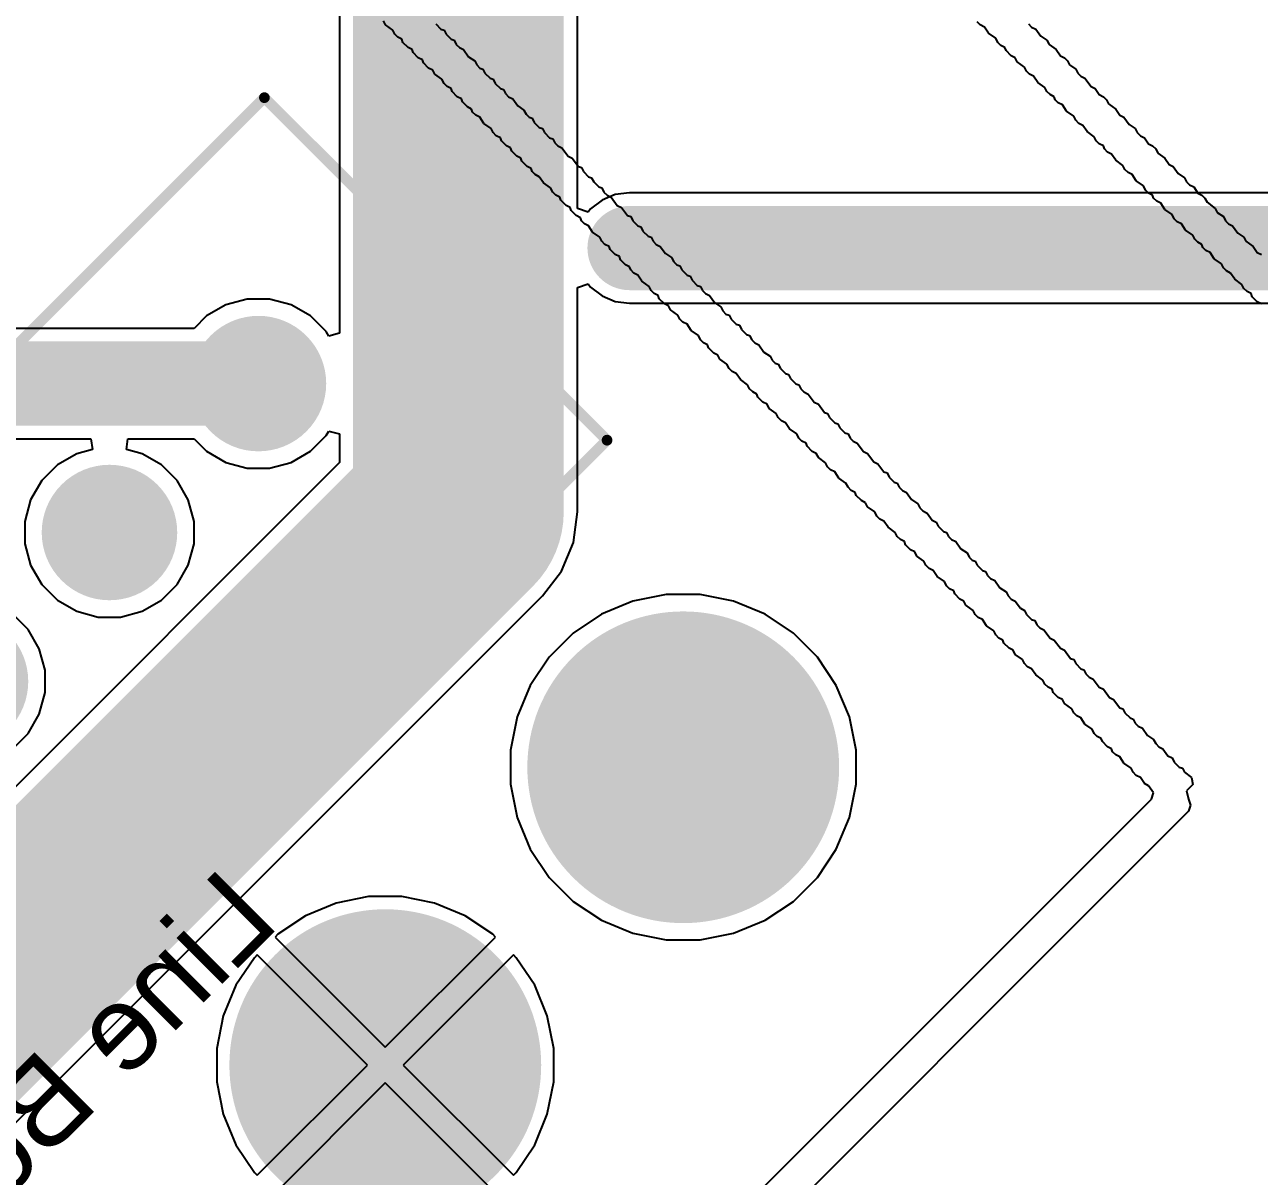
# Model space of a CAD drawing. Header units: millimetres. Extents: x 95 to 305, y 96 to 295.
# Drawn here: x 225.75 to 240.4, y 174.41 to 188.08 of the extents above; entities that cross this region are included whole.
import ezdxf

# ---------------------------------------------------------------- set-up
doc = ezdxf.new("R2010")
doc.units = ezdxf.units.MM
for name, color, linetype in [('BottomLayer', 5, 'Continuous'), ('BottomOverlay', 54, 'Continuous'), ('BottomSolder', 6, 'Continuous'), ('MultiLayer', 9, 'Continuous'), ('PadHoleLayer', 156, 'Continuous'), ('ViaHoleLayer', 16, 'Continuous')]:
    doc.layers.add(name, color=color, linetype=linetype)
doc.styles.add('Arial', font='', dxfattribs={"height": 0.2})
doc.styles.get('Arial').set_extended_font_data('Arial')

# ---------------------------------------------------------------- blocks, each defined once
blk = doc.blocks.new('XT30_3D_33')
at = {"layer": 'BottomLayer'}
h = blk.add_hatch(color=5, dxfattribs=at)
edge = h.paths.add_edge_path()
edge.add_arc((-2.5, 0), 1.8, 0, 360)
h = blk.add_hatch(color=5, dxfattribs=at)
edge = h.paths.add_edge_path()
edge.add_arc((2.5, 0), 1.8, 0, 360)
at = {"layer": 'BottomSolder'}
h = blk.add_hatch(color=6, dxfattribs=at)
edge = h.paths.add_edge_path()
edge.add_arc((-2.5, 0), 1.85, 0, 360)
h = blk.add_hatch(color=6, dxfattribs=at)
edge = h.paths.add_edge_path()
edge.add_arc((2.5, 0), 1.85, 0, 360)
at = {"layer": 'MultiLayer'}
h = blk.add_hatch(color=9, dxfattribs=at)
edge = h.paths.add_edge_path()
edge.add_arc((-2.5, 0), 1.8, 0, 360)
h = blk.add_hatch(color=9, dxfattribs=at)
edge = h.paths.add_edge_path()
edge.add_arc((2.5, 0), 1.8, 0, 360)
at = {"layer": 'PadHoleLayer'}
h = blk.add_hatch(color=156, dxfattribs=at)
edge = h.paths.add_edge_path()
edge.add_arc((-2.5, 0), 1.25, 0, 360)
h = blk.add_hatch(color=156, dxfattribs=at)
edge = h.paths.add_edge_path()
edge.add_arc((2.5, 0), 1.25, 0, 360)
blk = doc.blocks.new('JST_XH_8_B_49')
at = {"layer": 'BottomLayer'}
h = blk.add_hatch(color=5, dxfattribs=at)
edge = h.paths.add_edge_path()
edge.add_arc((6.25, 0.017), 0.754, 0, 360)
h = blk.add_hatch(color=5, dxfattribs=at)
edge = h.paths.add_edge_path()
edge.add_arc((8.75, 0.017), 0.754, 0, 360)
at = {"layer": 'BottomSolder'}
h = blk.add_hatch(color=6, dxfattribs=at)
edge = h.paths.add_edge_path()
edge.add_arc((3.75, 0.017), 0.804, 0, 360)
h = blk.add_hatch(color=6, dxfattribs=at)
edge = h.paths.add_edge_path()
edge.add_arc((6.25, 0.017), 0.804, 0, 360)
h = blk.add_hatch(color=6, dxfattribs=at)
edge = h.paths.add_edge_path()
edge.add_arc((8.75, 0.017), 0.804, 0, 360)
at = {"layer": 'MultiLayer'}
h = blk.add_hatch(color=9, dxfattribs=at)
edge = h.paths.add_edge_path()
edge.add_arc((6.25, 0.017), 0.754, 0, 360)
h = blk.add_hatch(color=9, dxfattribs=at)
edge = h.paths.add_edge_path()
edge.add_arc((8.75, 0.017), 0.754, 0, 360)
at = {"layer": 'PadHoleLayer'}
h = blk.add_hatch(color=156, dxfattribs=at)
edge = h.paths.add_edge_path()
edge.add_arc((6.25, 0.017), 0.5, 0, 360)
h = blk.add_hatch(color=156, dxfattribs=at)
edge = h.paths.add_edge_path()
edge.add_arc((8.75, 0.017), 0.5, 0, 360)
at = {"layer": 'BottomOverlay', "const_width": 0.127}
for points in [[(-11.2, 2.367), (11.2, 2.367)], [(11.2, 2.367), (11.2, -3.383)], [(-11.2, -3.383), (11.2, -3.383)]]:
    blk.add_lwpolyline(points, dxfattribs=at)
at = {"layer": 'BottomOverlay', "const_width": 0.0635}
for points in [[(11.168, 2.367, 1), (11.232, 2.367, 1)], [(11.168, 2.367, 1), (11.232, 2.367, 1)], [(11.168, -3.383, 1), (11.232, -3.383, 1)], [(11.168, -3.383, 1), (11.232, -3.383, 1)]]:
    blk.add_lwpolyline(points, format="xyb", close=True, dxfattribs=at)

msp = doc.modelspace()

# ---------------------------------------------------------------- hatches: boundary and pattern name
at = {"layer": 'BottomLayer'}
h = msp.add_hatch(color=5, dxfattribs=at)
edge = h.paths.add_edge_path()
edge.add_arc((232.931, 185.431), 0.4, 0, 360)
at = {"layer": 'BottomSolder'}
h = msp.add_hatch(color=6, dxfattribs=at)
edge = h.paths.add_edge_path()
edge.add_arc((232.931, 185.431), 0.45, 0, 360)
at = {"layer": 'ViaHoleLayer'}
h = msp.add_hatch(color=16, dxfattribs=at)
edge = h.paths.add_edge_path()
edge.add_arc((232.931, 185.431), 0.25, 0, 360)

# ---------------------------------------------------------------- linework, layer by layer
at = {"layer": 'BottomLayer'}
for p, q in [((229.488, 198), (229.488, 184.42)), ((232.312, 185.901), (232.312, 197.415)), ((232.762, 186.065), (232.604, 185.999)), ((232.931, 186.087), (232.762, 186.065)), ((255.174, 186.087), (232.931, 186.087)), ((232.604, 185.999), (232.468, 185.895)), ((232.439, 185.858), (232.312, 185.901)), ((232.468, 185.895), (232.439, 185.858)), ((232.312, 184.962), (232.439, 185.005)), ((232.312, 182.3), (232.312, 184.962)), ((232.439, 185.005), (232.468, 184.968)), ((232.468, 184.968), (232.604, 184.864)), ((228.14, 184.758), (227.911, 184.625)), ((228.395, 184.826), (228.14, 184.758)), ((228.659, 184.826), (228.395, 184.826)), ((228.915, 184.758), (228.659, 184.826)), ((229.144, 184.625), (228.915, 184.758)), ((232.604, 184.864), (232.762, 184.798)), ((232.762, 184.798), (232.931, 184.776)), ((232.931, 184.776), (247.064, 184.776)), ((227.911, 184.625), (227.763, 184.478)), ((229.331, 184.439), (229.144, 184.625)), ((227.763, 184.478), (225.125, 184.478)), ((229.361, 184.386), (229.331, 184.439)), ((229.488, 184.42), (229.361, 184.386)), ((225.396, 183.166), (226.54, 183.166)), ((226.54, 183.166), (226.557, 183.039)), ((226.962, 183.039), (226.979, 183.166)), ((226.979, 183.166), (227.763, 183.166)), ((227.763, 183.166), (227.911, 183.019)), ((229.144, 183.019), (229.331, 183.206)), ((229.331, 183.206), (229.361, 183.258)), ((229.361, 183.258), (229.488, 183.224)), ((229.488, 183.224), (229.488, 182.885)), ((226.372, 182.99), (226.143, 182.858)), ((226.557, 183.039), (226.372, 182.99)), ((227.147, 182.99), (226.962, 183.039)), ((227.376, 182.858), (227.147, 182.99)), ((227.911, 183.019), (228.14, 182.887)), ((228.915, 182.887), (229.144, 183.019)), ((229.488, 182.885), (216.581, 169.978)), ((226.143, 182.858), (225.956, 182.671)), ((227.563, 182.671), (227.376, 182.858)), ((228.14, 182.887), (228.395, 182.818)), ((228.659, 182.818), (228.915, 182.887)), ((228.395, 182.818), (228.659, 182.818)), ((225.956, 182.671), (225.824, 182.442)), ((227.695, 182.442), (227.563, 182.671)), ((225.824, 182.442), (225.755, 182.187)), ((227.763, 182.187), (227.695, 182.442)), ((232.264, 181.935), (232.312, 182.3)), ((225.755, 182.187), (225.755, 181.922)), ((227.763, 181.922), (227.763, 182.187)), ((225.755, 181.922), (225.824, 181.667)), ((227.695, 181.667), (227.763, 181.922)), ((232.123, 181.594), (232.264, 181.935)), ((225.824, 181.667), (225.956, 181.438)), ((227.563, 181.438), (227.695, 181.667)), ((231.898, 181.302), (232.123, 181.594)), ((225.956, 181.438), (226.143, 181.251)), ((227.376, 181.251), (227.563, 181.438)), ((218.699, 168.102), (231.898, 181.302)), ((226.143, 181.251), (226.372, 181.119)), ((227.147, 181.119), (227.376, 181.251)), ((232.97, 181.239), (232.597, 181.084)), ((233.366, 181.318), (232.97, 181.239)), ((233.77, 181.318), (233.366, 181.318)), ((234.166, 181.239), (233.77, 181.318)), ((234.539, 181.084), (234.166, 181.239)), ((225.795, 180.903), (225.608, 181.09)), ((226.372, 181.119), (226.627, 181.05)), ((226.892, 181.05), (227.147, 181.119)), ((232.597, 181.084), (232.261, 180.86)), ((234.875, 180.86), (234.539, 181.084)), ((226.627, 181.05), (226.892, 181.05)), ((225.927, 180.674), (225.795, 180.903)), ((232.261, 180.86), (231.975, 180.575)), ((235.16, 180.575), (234.875, 180.86)), ((225.996, 180.419), (225.927, 180.674)), ((231.975, 180.575), (231.751, 180.239)), ((235.384, 180.239), (235.16, 180.575)), ((225.996, 180.154), (225.996, 180.419)), ((231.751, 180.239), (231.597, 179.866)), ((235.539, 179.866), (235.384, 180.239)), ((225.927, 179.899), (225.996, 180.154)), ((225.795, 179.67), (225.927, 179.899)), ((231.597, 179.866), (231.518, 179.47)), ((235.618, 179.47), (235.539, 179.866)), ((225.608, 179.483), (225.795, 179.67)), ((231.518, 179.47), (231.518, 179.066)), ((235.618, 179.066), (235.618, 179.47)), ((231.518, 179.066), (231.597, 178.67)), ((235.539, 178.67), (235.618, 179.066)), ((231.597, 178.67), (231.751, 178.297)), ((235.384, 178.297), (235.539, 178.67)), ((231.751, 178.297), (231.975, 177.961)), ((235.16, 177.961), (235.384, 178.297)), ((231.975, 177.961), (232.261, 177.675)), ((234.875, 177.675), (235.16, 177.961)), ((229.835, 177.732), (229.449, 177.655)), ((230.229, 177.732), (229.835, 177.732)), ((230.616, 177.655), (230.229, 177.732)), ((229.449, 177.655), (229.085, 177.505)), ((230.98, 177.505), (230.616, 177.655)), ((232.261, 177.675), (232.597, 177.451)), ((234.539, 177.451), (234.875, 177.675)), ((229.085, 177.505), (228.757, 177.286)), ((231.307, 177.286), (230.98, 177.505)), ((232.597, 177.451), (232.97, 177.297)), ((234.166, 177.297), (234.539, 177.451)), ((228.757, 177.286), (228.724, 177.253)), ((231.34, 177.253), (231.307, 177.286)), ((232.97, 177.297), (233.366, 177.218)), ((233.77, 177.218), (234.166, 177.297)), ((228.724, 177.253), (230.032, 175.944)), ((230.032, 175.944), (231.34, 177.253)), ((233.366, 177.218), (233.77, 177.218)), ((228.479, 177.007), (228.26, 176.68)), ((228.512, 177.04), (228.479, 177.007)), ((229.82, 175.732), (228.512, 177.04)), ((231.553, 177.04), (230.244, 175.732)), ((231.586, 177.007), (231.553, 177.04)), ((231.805, 176.68), (231.586, 177.007)), ((228.26, 176.68), (228.109, 176.316)), ((231.955, 176.316), (231.805, 176.68)), ((228.109, 176.316), (228.032, 175.929)), ((232.032, 175.929), (231.955, 176.316)), ((228.032, 175.929), (228.032, 175.535)), ((232.032, 175.535), (232.032, 175.929)), ((228.512, 174.424), (229.82, 175.732)), ((230.244, 175.732), (231.553, 174.424)), ((228.032, 175.535), (228.109, 175.149)), ((230.032, 175.52), (228.724, 174.212)), ((231.34, 174.212), (230.032, 175.52)), ((231.955, 175.149), (232.032, 175.535)), ((228.109, 175.149), (228.26, 174.785)), ((231.805, 174.785), (231.955, 175.149)), ((228.26, 174.785), (228.479, 174.457)), ((231.586, 174.457), (231.805, 174.785)), ((228.479, 174.457), (228.512, 174.424)), ((231.553, 174.424), (231.586, 174.457))]:
    msp.add_line(p, q, dxfattribs=at)
for points, const_width in [([(230.9, 182.3), (230.9, 198)], 2.5), ([(232.931, 185.431), (247.472, 185.431)], 1), ([(225.125, 183.822), (228.527, 183.822)], 1), ([(217.166, 168.566), (230.9, 182.3)], 2.5)]:
    msp.add_lwpolyline(points, dxfattribs=dict(at, const_width=const_width))
for points, const_width in [([(232.681, 185.431, 1), (233.181, 185.431, 1)], 0.5), ([(228.277, 183.822, 1), (228.777, 183.822, 1)], 0.5), ([(230.275, 182.3, 1), (231.525, 182.3, 1)], 1.25), ([(230.275, 182.3, 1), (231.525, 182.3, 1)], 1.25)]:
    msp.add_lwpolyline(points, format="xyb", close=True, dxfattribs=dict(at, const_width=const_width))
at = {"layer": 'BottomOverlay'}
for p, q in [((230.035, 188.079), (230.011, 188.128)), ((237.093, 188.079), (237.057, 188.116)), ((230.12, 188.018), (230.035, 188.079)), ((230.144, 187.97), (230.12, 188.018)), ((230.181, 187.933), (230.144, 187.97)), ((230.631, 188.091), (230.692, 188.031)), ((230.692, 188.031), (230.729, 188.018)), ((230.729, 188.018), (230.753, 187.97)), ((230.753, 187.97), (230.814, 187.909)), ((237.142, 188.055), (237.093, 188.079)), ((237.191, 187.982), (237.142, 188.055)), ((237.276, 187.921), (237.191, 187.982)), ((237.665, 188.091), (237.702, 188.055)), ((237.702, 188.055), (237.751, 188.031)), ((237.751, 188.031), (237.811, 187.945)), ((230.23, 187.909), (230.181, 187.933)), ((230.242, 187.872), (230.23, 187.909)), ((230.303, 187.812), (230.242, 187.872)), ((230.814, 187.909), (230.85, 187.897)), ((230.85, 187.897), (230.875, 187.848)), ((230.875, 187.848), (230.911, 187.812)), ((237.3, 187.872), (237.276, 187.921)), ((237.337, 187.836), (237.3, 187.872)), ((237.385, 187.812), (237.337, 187.836)), ((237.811, 187.945), (237.884, 187.897)), ((237.884, 187.897), (237.909, 187.848)), ((237.909, 187.848), (237.994, 187.787)), ((230.351, 187.787), (230.303, 187.812)), ((230.364, 187.751), (230.351, 187.787)), ((230.424, 187.69), (230.364, 187.751)), ((230.473, 187.666), (230.424, 187.69)), ((230.911, 187.812), (230.96, 187.787)), ((230.96, 187.787), (231.021, 187.702)), ((231.021, 187.702), (231.094, 187.653)), ((237.398, 187.775), (237.385, 187.812)), ((237.459, 187.714), (237.398, 187.775)), ((237.507, 187.69), (237.459, 187.714)), ((237.532, 187.641), (237.507, 187.69)), ((237.994, 187.787), (238.043, 187.714)), ((238.043, 187.714), (238.091, 187.69)), ((238.091, 187.69), (238.128, 187.653)), ((230.485, 187.629), (230.473, 187.666)), ((230.546, 187.568), (230.485, 187.629)), ((230.595, 187.544), (230.546, 187.568)), ((230.619, 187.495), (230.595, 187.544)), ((231.094, 187.653), (231.118, 187.605)), ((231.118, 187.605), (231.155, 187.568)), ((231.155, 187.568), (231.191, 187.556)), ((231.191, 187.556), (231.215, 187.507)), ((237.617, 187.58), (237.532, 187.641)), ((237.641, 187.532), (237.617, 187.58)), ((237.678, 187.495), (237.641, 187.532)), ((238.128, 187.653), (238.152, 187.605)), ((238.152, 187.605), (238.225, 187.556)), ((238.225, 187.556), (238.25, 187.507)), ((230.704, 187.434), (230.619, 187.495)), ((230.729, 187.386), (230.704, 187.434)), ((230.765, 187.349), (230.729, 187.386)), ((231.215, 187.507), (231.276, 187.446)), ((231.276, 187.446), (231.313, 187.434)), ((231.313, 187.434), (231.337, 187.386)), ((231.337, 187.386), (231.398, 187.325)), ((237.726, 187.471), (237.678, 187.495)), ((237.775, 187.398), (237.726, 187.471)), ((237.86, 187.337), (237.775, 187.398)), ((238.25, 187.507), (238.286, 187.471)), ((238.286, 187.471), (238.335, 187.446)), ((238.335, 187.446), (238.408, 187.349)), ((230.814, 187.325), (230.765, 187.349)), ((230.826, 187.288), (230.814, 187.325)), ((230.887, 187.227), (230.826, 187.288)), ((231.398, 187.325), (231.434, 187.313)), ((231.434, 187.313), (231.459, 187.264)), ((231.459, 187.264), (231.495, 187.227)), ((237.884, 187.288), (237.86, 187.337)), ((237.921, 187.252), (237.884, 187.288)), ((237.97, 187.227), (237.921, 187.252)), ((238.408, 187.349), (238.456, 187.325)), ((238.456, 187.325), (238.505, 187.252)), ((238.505, 187.252), (238.554, 187.227)), ((230.936, 187.203), (230.887, 187.227)), ((230.948, 187.167), (230.936, 187.203)), ((231.009, 187.106), (230.948, 187.167)), ((231.057, 187.081), (231.009, 187.106)), ((231.495, 187.227), (231.544, 187.203)), ((231.544, 187.203), (231.605, 187.118)), ((231.605, 187.118), (231.678, 187.069)), ((237.982, 187.191), (237.97, 187.227)), ((238.018, 187.154), (237.982, 187.191)), ((238.067, 187.13), (238.018, 187.154)), ((238.116, 187.057), (238.067, 187.13)), ((238.554, 187.227), (238.59, 187.191)), ((238.59, 187.191), (238.615, 187.142)), ((238.615, 187.142), (238.7, 187.081)), ((231.069, 187.045), (231.057, 187.081)), ((231.106, 187.008), (231.069, 187.045)), ((231.155, 186.984), (231.106, 187.008)), ((231.203, 186.911), (231.155, 186.984)), ((231.678, 187.069), (231.702, 187.021)), ((231.702, 187.021), (231.739, 186.984)), ((231.739, 186.984), (231.775, 186.972)), ((231.775, 186.972), (231.8, 186.923)), ((238.201, 186.996), (238.116, 187.057)), ((238.225, 186.948), (238.201, 186.996)), ((238.262, 186.911), (238.225, 186.948)), ((238.7, 187.081), (238.749, 187.008)), ((238.749, 187.008), (238.797, 186.984)), ((238.797, 186.984), (238.858, 186.899)), ((231.288, 186.85), (231.203, 186.911)), ((231.313, 186.801), (231.288, 186.85)), ((231.349, 186.765), (231.313, 186.801)), ((231.8, 186.923), (231.86, 186.862)), ((231.86, 186.862), (231.897, 186.85)), ((231.897, 186.85), (231.921, 186.801)), ((231.921, 186.801), (231.982, 186.741)), ((238.31, 186.887), (238.262, 186.911)), ((238.359, 186.814), (238.31, 186.887)), ((238.444, 186.753), (238.359, 186.814)), ((238.858, 186.899), (238.931, 186.85)), ((238.931, 186.85), (238.955, 186.801)), ((238.955, 186.801), (238.992, 186.765)), ((231.398, 186.741), (231.349, 186.765)), ((231.41, 186.704), (231.398, 186.741)), ((231.471, 186.643), (231.41, 186.704)), ((231.982, 186.741), (232.019, 186.728)), ((232.019, 186.728), (232.043, 186.68)), ((232.043, 186.68), (232.079, 186.643)), ((238.469, 186.704), (238.444, 186.753)), ((238.505, 186.668), (238.469, 186.704)), ((238.554, 186.643), (238.505, 186.668)), ((238.992, 186.765), (239.041, 186.741)), ((239.041, 186.741), (239.089, 186.668)), ((239.089, 186.668), (239.138, 186.643)), ((231.52, 186.619), (231.471, 186.643)), ((231.532, 186.582), (231.52, 186.619)), ((231.593, 186.522), (231.532, 186.582)), ((231.641, 186.497), (231.593, 186.522)), ((232.079, 186.643), (232.128, 186.619)), ((232.128, 186.619), (232.201, 186.522)), ((232.201, 186.522), (232.25, 186.497)), ((238.566, 186.607), (238.554, 186.643)), ((238.602, 186.57), (238.566, 186.607)), ((238.651, 186.546), (238.602, 186.57)), ((238.7, 186.473), (238.651, 186.546)), ((239.138, 186.643), (239.174, 186.607)), ((239.174, 186.607), (239.199, 186.558)), ((239.199, 186.558), (239.284, 186.497)), ((231.654, 186.461), (231.641, 186.497)), ((231.714, 186.4), (231.654, 186.461)), ((231.763, 186.376), (231.714, 186.4)), ((231.775, 186.339), (231.763, 186.376)), ((232.25, 186.497), (232.323, 186.4)), ((232.323, 186.4), (232.359, 186.388)), ((232.359, 186.388), (232.384, 186.339)), ((238.785, 186.412), (238.7, 186.473)), ((238.809, 186.363), (238.785, 186.412)), ((238.846, 186.327), (238.809, 186.363)), ((239.284, 186.497), (239.333, 186.424)), ((239.333, 186.424), (239.381, 186.4)), ((239.381, 186.4), (239.442, 186.315)), ((231.812, 186.303), (231.775, 186.339)), ((231.86, 186.278), (231.812, 186.303)), ((231.909, 186.205), (231.86, 186.278)), ((231.994, 186.144), (231.909, 186.205)), ((232.384, 186.339), (232.445, 186.278)), ((232.445, 186.278), (232.481, 186.266)), ((232.481, 186.266), (232.505, 186.217)), ((232.505, 186.217), (232.566, 186.156)), ((238.895, 186.303), (238.846, 186.327)), ((238.943, 186.229), (238.895, 186.303)), ((239.028, 186.169), (238.943, 186.229)), ((239.442, 186.315), (239.515, 186.266)), ((239.515, 186.266), (239.54, 186.217)), ((239.54, 186.217), (239.576, 186.181)), ((232.019, 186.096), (231.994, 186.144)), ((232.055, 186.059), (232.019, 186.096)), ((232.104, 186.035), (232.055, 186.059)), ((232.566, 186.156), (232.603, 186.144)), ((232.603, 186.144), (232.627, 186.096)), ((232.627, 186.096), (232.664, 186.059)), ((232.664, 186.059), (232.712, 186.035)), ((239.053, 186.12), (239.028, 186.169)), ((239.089, 186.083), (239.053, 186.12)), ((239.138, 186.059), (239.089, 186.083)), ((239.15, 186.023), (239.138, 186.059)), ((239.576, 186.181), (239.625, 186.156)), ((239.625, 186.156), (239.673, 186.083)), ((239.673, 186.083), (239.722, 186.059)), ((239.722, 186.059), (239.759, 186.023)), ((232.116, 185.998), (232.104, 186.035)), ((232.177, 185.937), (232.116, 185.998)), ((232.226, 185.913), (232.177, 185.937)), ((232.238, 185.877), (232.226, 185.913)), ((232.712, 186.035), (232.785, 185.937)), ((232.785, 185.937), (232.834, 185.913)), ((232.834, 185.913), (232.907, 185.816)), ((239.187, 185.986), (239.15, 186.023)), ((239.235, 185.962), (239.187, 185.986)), ((239.284, 185.889), (239.235, 185.962)), ((239.759, 186.023), (239.783, 185.974)), ((239.783, 185.974), (239.88, 185.901)), ((232.299, 185.816), (232.238, 185.877)), ((232.347, 185.791), (232.299, 185.816)), ((232.359, 185.755), (232.347, 185.791)), ((232.907, 185.816), (232.944, 185.804)), ((232.944, 185.804), (232.968, 185.755)), ((239.369, 185.828), (239.284, 185.889)), ((239.394, 185.779), (239.369, 185.828)), ((239.43, 185.743), (239.394, 185.779)), ((239.88, 185.901), (239.905, 185.852)), ((239.905, 185.852), (239.978, 185.804)), ((239.978, 185.804), (240.002, 185.755)), ((232.396, 185.718), (232.359, 185.755)), ((232.445, 185.694), (232.396, 185.718)), ((232.493, 185.621), (232.445, 185.694)), ((232.578, 185.56), (232.493, 185.621)), ((232.968, 185.755), (233.029, 185.694)), ((233.029, 185.694), (233.065, 185.682)), ((233.065, 185.682), (233.09, 185.633)), ((233.09, 185.633), (233.15, 185.572)), ((239.479, 185.718), (239.43, 185.743)), ((239.527, 185.645), (239.479, 185.718)), ((239.613, 185.585), (239.527, 185.645)), ((240.002, 185.755), (240.038, 185.718)), ((240.038, 185.718), (240.087, 185.694)), ((240.087, 185.694), (240.148, 185.609)), ((232.603, 185.511), (232.578, 185.56)), ((232.639, 185.475), (232.603, 185.511)), ((232.688, 185.451), (232.639, 185.475)), ((233.15, 185.572), (233.187, 185.56)), ((233.187, 185.56), (233.211, 185.511)), ((233.211, 185.511), (233.248, 185.475)), ((233.248, 185.475), (233.296, 185.451)), ((239.637, 185.536), (239.613, 185.585)), ((239.673, 185.499), (239.637, 185.536)), ((239.722, 185.475), (239.673, 185.499)), ((239.734, 185.438), (239.722, 185.475)), ((240.148, 185.609), (240.221, 185.56)), ((240.221, 185.56), (240.245, 185.511)), ((240.245, 185.511), (240.331, 185.451)), ((232.7, 185.414), (232.688, 185.451)), ((232.761, 185.353), (232.7, 185.414)), ((232.81, 185.329), (232.761, 185.353)), ((232.822, 185.292), (232.81, 185.329)), ((233.296, 185.451), (233.357, 185.365)), ((233.357, 185.365), (233.43, 185.317)), ((239.771, 185.402), (239.734, 185.438)), ((239.819, 185.378), (239.771, 185.402)), ((239.868, 185.305), (239.819, 185.378)), ((240.331, 185.451), (240.379, 185.378)), ((240.379, 185.378), (240.428, 185.353)), ((232.883, 185.232), (232.822, 185.292)), ((232.931, 185.207), (232.883, 185.232)), ((232.944, 185.171), (232.931, 185.207)), ((233.43, 185.317), (233.455, 185.268)), ((233.455, 185.268), (233.491, 185.232)), ((233.491, 185.232), (233.528, 185.219)), ((233.528, 185.219), (233.552, 185.171)), ((239.953, 185.244), (239.868, 185.305)), ((239.978, 185.195), (239.953, 185.244)), ((240.014, 185.159), (239.978, 185.195)), ((232.98, 185.134), (232.944, 185.171)), ((233.029, 185.11), (232.98, 185.134)), ((233.077, 185.037), (233.029, 185.11)), ((233.163, 184.976), (233.077, 185.037)), ((233.552, 185.171), (233.613, 185.11)), ((233.613, 185.11), (233.649, 185.098)), ((233.649, 185.098), (233.674, 185.049)), ((233.674, 185.049), (233.735, 184.988)), ((240.063, 185.134), (240.014, 185.159)), ((240.112, 185.061), (240.063, 185.134)), ((240.197, 185), (240.112, 185.061)), ((233.187, 184.927), (233.163, 184.976)), ((233.223, 184.891), (233.187, 184.927)), ((233.272, 184.866), (233.223, 184.891)), ((233.735, 184.988), (233.771, 184.976)), ((233.771, 184.976), (233.795, 184.927)), ((233.795, 184.927), (233.832, 184.891)), ((233.832, 184.891), (233.881, 184.866)), ((240.221, 184.952), (240.197, 185)), ((240.258, 184.915), (240.221, 184.952)), ((240.306, 184.891), (240.258, 184.915)), ((240.318, 184.854), (240.306, 184.891)), ((233.284, 184.83), (233.272, 184.866)), ((233.345, 184.769), (233.284, 184.83)), ((233.394, 184.745), (233.345, 184.769)), ((233.418, 184.696), (233.394, 184.745)), ((233.881, 184.866), (233.941, 184.781)), ((233.941, 184.781), (234.014, 184.733)), ((240.379, 184.793), (240.318, 184.854)), ((240.428, 184.769), (240.379, 184.793)), ((233.503, 184.635), (233.418, 184.696)), ((233.528, 184.587), (233.503, 184.635)), ((234.014, 184.733), (234.039, 184.684)), ((234.039, 184.684), (234.075, 184.647)), ((234.075, 184.647), (234.112, 184.635)), ((234.112, 184.635), (234.136, 184.587)), ((233.564, 184.55), (233.528, 184.587)), ((233.613, 184.526), (233.564, 184.55)), ((233.662, 184.453), (233.613, 184.526)), ((233.747, 184.392), (233.662, 184.453)), ((234.136, 184.587), (234.197, 184.526)), ((234.197, 184.526), (234.234, 184.514)), ((234.234, 184.514), (234.258, 184.465)), ((234.258, 184.465), (234.319, 184.404)), ((233.771, 184.343), (233.747, 184.392)), ((233.808, 184.307), (233.771, 184.343)), ((233.856, 184.282), (233.808, 184.307)), ((234.319, 184.404), (234.355, 184.392)), ((234.355, 184.392), (234.38, 184.343)), ((234.38, 184.343), (234.416, 184.307)), ((234.416, 184.307), (234.465, 184.282)), ((233.868, 184.246), (233.856, 184.282)), ((233.929, 184.185), (233.868, 184.246)), ((233.978, 184.161), (233.929, 184.185)), ((234.002, 184.112), (233.978, 184.161)), ((234.465, 184.282), (234.526, 184.197)), ((234.526, 184.197), (234.599, 184.148)), ((234.087, 184.051), (234.002, 184.112)), ((234.112, 184.002), (234.087, 184.051)), ((234.599, 184.148), (234.623, 184.1)), ((234.623, 184.1), (234.659, 184.063)), ((234.659, 184.063), (234.696, 184.051)), ((234.696, 184.051), (234.72, 184.002)), ((234.148, 183.966), (234.112, 184.002)), ((234.197, 183.942), (234.148, 183.966)), ((234.246, 183.869), (234.197, 183.942)), ((234.331, 183.808), (234.246, 183.869)), ((234.72, 184.002), (234.781, 183.942)), ((234.781, 183.942), (234.818, 183.929)), ((234.818, 183.929), (234.842, 183.881)), ((234.842, 183.881), (234.903, 183.82)), ((234.355, 183.759), (234.331, 183.808)), ((234.392, 183.723), (234.355, 183.759)), ((234.44, 183.698), (234.392, 183.723)), ((234.903, 183.82), (234.939, 183.808)), ((234.939, 183.808), (234.964, 183.759)), ((234.964, 183.759), (235, 183.723)), ((235, 183.723), (235.049, 183.698)), ((234.453, 183.662), (234.44, 183.698)), ((234.513, 183.601), (234.453, 183.662)), ((234.562, 183.576), (234.513, 183.601)), ((234.586, 183.528), (234.562, 183.576)), ((235.049, 183.698), (235.122, 183.601)), ((235.122, 183.601), (235.171, 183.576)), ((235.171, 183.576), (235.244, 183.479)), ((234.672, 183.467), (234.586, 183.528)), ((234.696, 183.418), (234.672, 183.467)), ((235.244, 183.479), (235.28, 183.467)), ((235.28, 183.467), (235.304, 183.418)), ((234.732, 183.382), (234.696, 183.418)), ((234.781, 183.357), (234.732, 183.382)), ((234.83, 183.284), (234.781, 183.357)), ((234.915, 183.224), (234.83, 183.284)), ((235.304, 183.418), (235.365, 183.357)), ((235.365, 183.357), (235.402, 183.345)), ((235.402, 183.345), (235.426, 183.297)), ((235.426, 183.297), (235.487, 183.236)), ((234.939, 183.175), (234.915, 183.224)), ((234.976, 183.138), (234.939, 183.175)), ((235.025, 183.114), (234.976, 183.138)), ((235.487, 183.236), (235.524, 183.224)), ((235.524, 183.224), (235.548, 183.175)), ((235.548, 183.175), (235.584, 183.138)), ((235.584, 183.138), (235.633, 183.114)), ((235.037, 183.078), (235.025, 183.114)), ((235.098, 183.017), (235.037, 183.078)), ((235.146, 182.992), (235.098, 183.017)), ((235.171, 182.944), (235.146, 182.992)), ((235.633, 183.114), (235.706, 183.017)), ((235.706, 183.017), (235.755, 182.992)), ((235.755, 182.992), (235.828, 182.895)), ((235.256, 182.883), (235.171, 182.944)), ((235.28, 182.834), (235.256, 182.883)), ((235.828, 182.895), (235.876, 182.871)), ((235.876, 182.871), (235.949, 182.773)), ((235.317, 182.798), (235.28, 182.834)), ((235.365, 182.773), (235.317, 182.798)), ((235.414, 182.7), (235.365, 182.773)), ((235.499, 182.639), (235.414, 182.7)), ((235.949, 182.773), (235.986, 182.761)), ((235.986, 182.761), (236.01, 182.712)), ((236.01, 182.712), (236.071, 182.652)), ((235.524, 182.591), (235.499, 182.639)), ((235.56, 182.554), (235.524, 182.591)), ((235.609, 182.53), (235.56, 182.554)), ((236.071, 182.652), (236.108, 182.639)), ((236.108, 182.639), (236.132, 182.591)), ((236.132, 182.591), (236.169, 182.554)), ((236.169, 182.554), (236.217, 182.53)), ((235.621, 182.493), (235.609, 182.53)), ((235.682, 182.433), (235.621, 182.493)), ((235.73, 182.408), (235.682, 182.433)), ((235.755, 182.36), (235.73, 182.408)), ((236.217, 182.53), (236.278, 182.445)), ((236.278, 182.445), (236.351, 182.396)), ((236.351, 182.396), (236.375, 182.347)), ((235.84, 182.299), (235.755, 182.36)), ((235.864, 182.25), (235.84, 182.299)), ((235.901, 182.213), (235.864, 182.25)), ((236.375, 182.347), (236.412, 182.311)), ((236.412, 182.311), (236.461, 182.286)), ((236.461, 182.286), (236.521, 182.201)), ((235.949, 182.189), (235.901, 182.213)), ((235.998, 182.116), (235.949, 182.189)), ((236.083, 182.055), (235.998, 182.116)), ((236.521, 182.201), (236.57, 182.177)), ((236.57, 182.177), (236.594, 182.128)), ((236.594, 182.128), (236.655, 182.067)), ((236.108, 182.007), (236.083, 182.055)), ((236.144, 181.97), (236.108, 182.007)), ((236.193, 181.946), (236.144, 181.97)), ((236.655, 182.067), (236.692, 182.055)), ((236.692, 182.055), (236.716, 182.007)), ((236.716, 182.007), (236.753, 181.97)), ((236.753, 181.97), (236.801, 181.946)), ((236.205, 181.909), (236.193, 181.946)), ((236.266, 181.848), (236.205, 181.909)), ((236.315, 181.824), (236.266, 181.848)), ((236.339, 181.775), (236.315, 181.824)), ((236.801, 181.946), (236.862, 181.861)), ((236.862, 181.861), (236.935, 181.812)), ((236.935, 181.812), (236.96, 181.763)), ((236.424, 181.715), (236.339, 181.775)), ((236.448, 181.666), (236.424, 181.715)), ((236.485, 181.629), (236.448, 181.666)), ((236.96, 181.763), (236.996, 181.727)), ((236.996, 181.727), (237.033, 181.715)), ((237.033, 181.715), (237.057, 181.666)), ((237.057, 181.666), (237.118, 181.605)), ((236.534, 181.605), (236.485, 181.629)), ((236.582, 181.532), (236.534, 181.605)), ((236.667, 181.471), (236.582, 181.532)), ((237.118, 181.605), (237.154, 181.593)), ((237.154, 181.593), (237.179, 181.544)), ((237.179, 181.544), (237.215, 181.508)), ((236.692, 181.422), (236.667, 181.471)), ((236.728, 181.386), (236.692, 181.422)), ((236.777, 181.362), (236.728, 181.386)), ((237.215, 181.508), (237.264, 181.483)), ((237.264, 181.483), (237.325, 181.398)), ((237.325, 181.398), (237.398, 181.349)), ((236.789, 181.325), (236.777, 181.362)), ((236.85, 181.264), (236.789, 181.325)), ((236.899, 181.24), (236.85, 181.264)), ((236.923, 181.191), (236.899, 181.24)), ((237.398, 181.349), (237.422, 181.301)), ((237.422, 181.301), (237.459, 181.264)), ((237.459, 181.264), (237.507, 181.24)), ((237.507, 181.24), (237.568, 181.155)), ((237.008, 181.13), (236.923, 181.191)), ((237.033, 181.082), (237.008, 181.13)), ((237.069, 181.045), (237.033, 181.082)), ((237.568, 181.155), (237.617, 181.13)), ((237.617, 181.13), (237.641, 181.082)), ((237.641, 181.082), (237.702, 181.021)), ((237.118, 181.021), (237.069, 181.045)), ((237.166, 180.948), (237.118, 181.021)), ((237.252, 180.887), (237.166, 180.948)), ((237.702, 181.021), (237.738, 181.009)), ((237.738, 181.009), (237.763, 180.96)), ((237.763, 180.96), (237.799, 180.923)), ((237.276, 180.838), (237.252, 180.887)), ((237.312, 180.802), (237.276, 180.838)), ((237.361, 180.777), (237.312, 180.802)), ((237.799, 180.923), (237.848, 180.899)), ((237.848, 180.899), (237.921, 180.802)), ((237.921, 180.802), (237.97, 180.777)), ((237.373, 180.741), (237.361, 180.777)), ((237.434, 180.68), (237.373, 180.741)), ((237.483, 180.656), (237.434, 180.68)), ((237.507, 180.607), (237.483, 180.656)), ((237.97, 180.777), (238.043, 180.68)), ((238.043, 180.68), (238.091, 180.656)), ((238.091, 180.656), (238.164, 180.558)), ((237.592, 180.546), (237.507, 180.607)), ((237.617, 180.498), (237.592, 180.546)), ((237.653, 180.461), (237.617, 180.498)), ((238.164, 180.558), (238.201, 180.546)), ((238.201, 180.546), (238.225, 180.498)), ((238.225, 180.498), (238.286, 180.437)), ((237.702, 180.437), (237.653, 180.461)), ((237.751, 180.364), (237.702, 180.437)), ((237.836, 180.303), (237.751, 180.364)), ((238.286, 180.437), (238.323, 180.425)), ((238.323, 180.425), (238.347, 180.376)), ((238.347, 180.376), (238.383, 180.339)), ((237.86, 180.254), (237.836, 180.303)), ((237.897, 180.218), (237.86, 180.254)), ((237.945, 180.193), (237.897, 180.218)), ((238.383, 180.339), (238.432, 180.315)), ((238.432, 180.315), (238.505, 180.218)), ((238.505, 180.218), (238.554, 180.193)), ((237.957, 180.157), (237.945, 180.193)), ((238.018, 180.096), (237.957, 180.157)), ((238.067, 180.072), (238.018, 180.096)), ((238.091, 180.023), (238.067, 180.072)), ((238.554, 180.193), (238.627, 180.096)), ((238.627, 180.096), (238.675, 180.072)), ((238.675, 180.072), (238.749, 179.974)), ((238.177, 179.962), (238.091, 180.023)), ((238.201, 179.913), (238.177, 179.962)), ((238.237, 179.877), (238.201, 179.913)), ((238.749, 179.974), (238.785, 179.962)), ((238.785, 179.962), (238.809, 179.913)), ((238.809, 179.913), (238.87, 179.853)), ((238.286, 179.853), (238.237, 179.877)), ((238.335, 179.78), (238.286, 179.853)), ((238.42, 179.719), (238.335, 179.78)), ((238.87, 179.853), (238.907, 179.84)), ((238.907, 179.84), (238.931, 179.792)), ((238.931, 179.792), (238.968, 179.755)), ((238.444, 179.67), (238.42, 179.719)), ((238.481, 179.633), (238.444, 179.67)), ((238.529, 179.609), (238.481, 179.633)), ((238.968, 179.755), (239.016, 179.731)), ((239.016, 179.731), (239.077, 179.646)), ((239.077, 179.646), (239.15, 179.597)), ((238.542, 179.573), (238.529, 179.609)), ((238.602, 179.512), (238.542, 179.573)), ((238.651, 179.487), (238.602, 179.512)), ((238.663, 179.451), (238.651, 179.487)), ((239.15, 179.597), (239.174, 179.548)), ((239.174, 179.548), (239.211, 179.512)), ((239.211, 179.512), (239.26, 179.487)), ((239.26, 179.487), (239.32, 179.402)), ((238.7, 179.414), (238.663, 179.451)), ((238.749, 179.39), (238.7, 179.414)), ((238.797, 179.317), (238.749, 179.39)), ((239.32, 179.402), (239.369, 179.378)), ((239.369, 179.378), (239.394, 179.329)), ((239.394, 179.329), (239.454, 179.268)), ((238.882, 179.256), (238.797, 179.317)), ((238.907, 179.208), (238.882, 179.256)), ((238.943, 179.171), (238.907, 179.208)), ((239.454, 179.268), (239.491, 179.256)), ((239.491, 179.256), (239.515, 179.208)), ((239.515, 179.208), (239.6, 179.147)), ((238.992, 179.147), (238.943, 179.171)), ((239.041, 179.074), (238.992, 179.147)), ((239.089, 179.049), (239.041, 179.074)), ((239.15, 178.964), (239.089, 179.049)), ((239.613, 179.062), (239.54, 178.988)), ((239.6, 179.147), (239.613, 179.062)), ((234.392, 174.157), (239.126, 178.891)), ((239.126, 178.891), (239.15, 178.964)), ((239.54, 178.988), (239.564, 178.891)), ((239.564, 178.891), (239.588, 178.818)), ((239.564, 178.745), (238.286, 177.467)), ((239.588, 178.818), (239.564, 178.745)), ((238.274, 177.455), (221.784, 160.965)), ((238.286, 177.467), (238.274, 177.455))]:
    msp.add_line(p, q, dxfattribs=at)

# ---------------------------------------------------------------- block references
at = {"rotation": 45}
for name, p in [('JST_XH_8_B_49', (222.352, 177.623)), ('XT30_3D_33', (231.8, 177.5))]:
    msp.add_blockref(name, p, dxfattribs=at)

# ---------------------------------------------------------------- texts
at = {"layer": 'BottomOverlay', "style": 'Arial', "text_generation_flag": 2}
msp.add_text('Line Board', height=1, rotation=45, dxfattribs=at).set_placement((228.8, 177.4))

doc.saveas('drawing.dxf')
